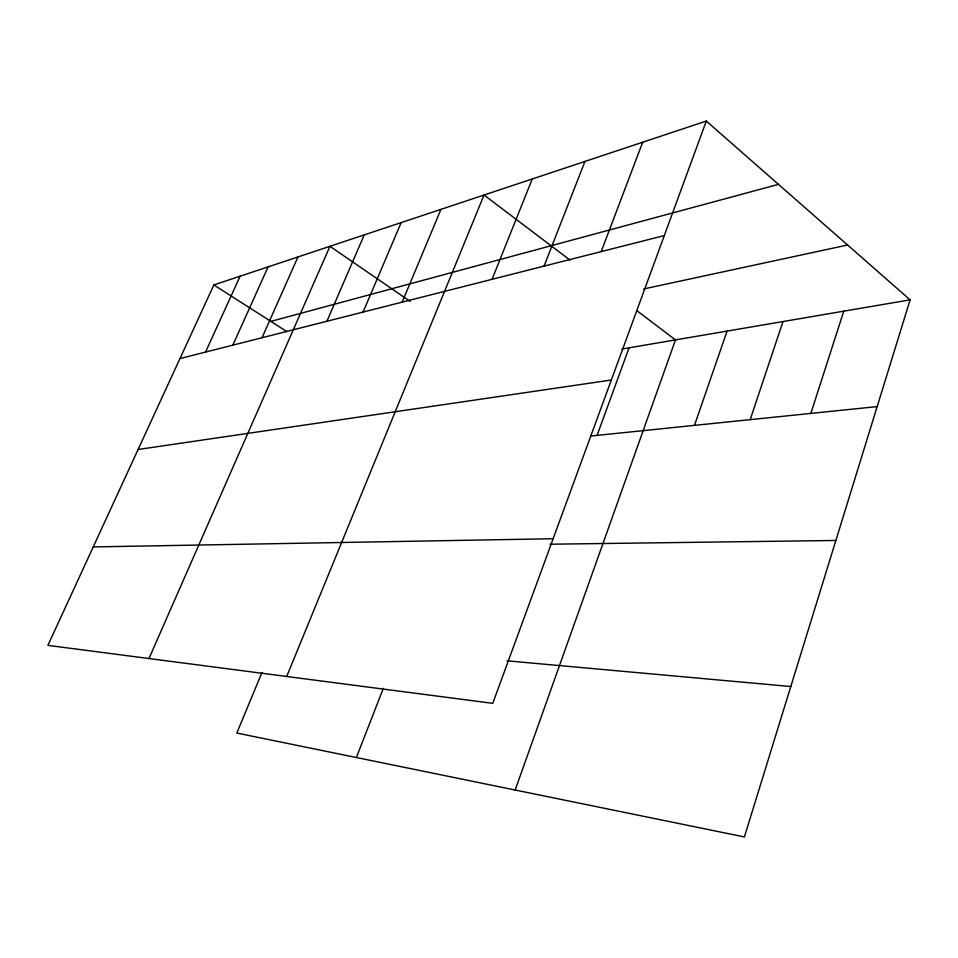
<?xml version="1.0" encoding="UTF-8"?>
<svg xmlns="http://www.w3.org/2000/svg" width="958" height="958" viewBox="0 0 958 958"><rect width="100%" height="100%" fill="white"/><g stroke="black" fill="none" stroke-linecap="round" stroke-linejoin="round"><path stroke-width="1.44" d="M706.309 121.055L492.759 703.34L47.9 645.369L213.862 284.945L706.309 121.055L910.1 299.854L744.39 836.945L236.83 733.05L261.989 672.432M810.839 413.413L843.77 311.17M750.186 419.652L782.985 321.553M694.478 425.364L727.074 331.097M515.164 790.015L675.486 339.898L636.914 310.715M597.074 435.375L629.071 347.814M601.217 251.595L642.686 142.227M544.072 266.108L584.943 161.447M356.376 757.515L383.308 688.395M492.065 279.317L532.265 178.978M286.705 676.492L484.041 195.025L569.914 260.013M402.18 302.141L440.967 209.359M363.082 312.069L401.163 222.615M326.894 321.265L364.256 234.89M148.981 658.541L329.947 246.314L410.156 301.363M262.025 337.743L297.962 256.948M232.842 345.155L268.084 266.899M205.539 352.089L240.111 276.203M270.898 321.385L778.471 184.367M179.948 358.579L664.313 235.572M643.572 288.981L847.579 245.008M621.874 349.047L910.1 299.854M138.096 449.494L611.336 380.015M591.158 435.986L877.169 406.599M93.225 546.922L553.137 538.731M550.024 544.216L835.867 540.468M506.974 660.816L790.793 686.527M213.862 284.945L286.933 331.636"/></g></svg>
